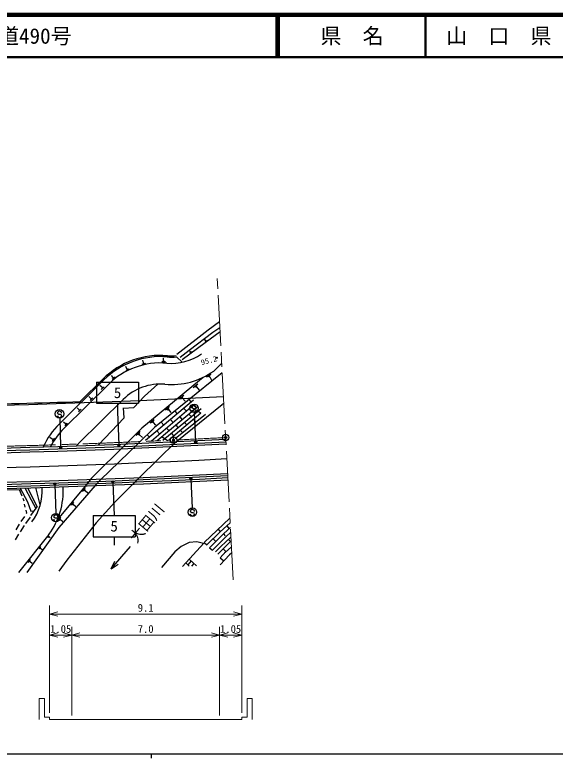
# Model space of a CAD drawing. Units: millimetres, scale not verified, with parts at other scales. Extents: x 40000 to 680000, y 20000 to 380000.
# Drawn here: x 235748 to 363711, y 204000 to 380000 of the extents above; entities that cross this region are included whole.
import ezdxf
from ezdxf.enums import TextEntityAlignment as Align

# ---------------------------------------------------------------- set-up
doc = ezdxf.new("R2010")
doc.units = ezdxf.units.MM
doc.header["$LTSCALE"] = 1000
doc.header["$PDMODE"] = 32
doc.header["$PDSIZE"] = 500
doc.linetypes.add('CHAIN', pattern=[18.5, 12, -1.5, 3.5, -1.5])
for name, color, linetype, lineweight in [('M-BGD', 7, 'Continuous', 25), ('M-BMK', 2, 'CHAIN', 13), ('M-BMK-SRVR', 3, 'Continuous', 25), ('M-STR-HTXT', 7, 'Continuous', 13), ('M-STR-STRC', 7, 'Continuous', 25), ('M-TTL', 2, 'Continuous', 140), ('M-TTL-BAND', 7, 'Continuous', 25), ('M-TTL-LINE', 7, 'Continuous', 50)]:
    doc.layers.add(name, color=color, linetype=linetype, lineweight=lineweight)
doc.layers.add('M-TTL-TXT', color=7, linetype='Continuous')
doc.styles.add('ＭＳ ゴシック', font='')
doc.styles.get('ＭＳ ゴシック').set_extended_font_data('MS Gothic')

msp = doc.modelspace()

# ---------------------------------------------------------------- linework, layer by layer
at = {"layer": 'M-BGD'}
for p, q in [((284345, 304947), (280852, 302359)), ((280970, 302849), (280688, 303230)), ((281363, 302887), (280819, 302483)), ((281187, 302841), (280915, 302639)), ((281004, 302874), (280936, 302823)), ((281079, 302845), (280943, 302744)), ((280852, 302359), (275372, 298288)), ((277336, 300175), (277053, 300556)), ((277729, 300214), (277185, 299810)), ((277553, 300168), (277281, 299966)), ((277370, 300201), (277302, 300150)), ((277444, 300171), (277308, 300071)), ((266701, 297441), (265835, 297232)), ((266464, 297476), (266031, 297371)), ((266205, 297596), (266058, 298203)), ((266334, 297536), (266118, 297484)), ((266259, 297609), (266151, 297583)), ((271444, 297819), (270527, 297811)), ((271214, 297909), (270756, 297905)), ((271099, 298000), (270870, 297998)), ((271041, 298091), (270926, 298090)), ((270983, 298091), (270978, 298733)), ((274021, 299028), (275366, 297728)), ((284741, 297443), (284709, 297421)), ((262801, 296142), (262002, 295749)), ((262283, 296185), (262008, 296745)), ((262562, 296124), (262162, 295927)), ((262423, 296154), (262223, 296056)), ((262333, 296210), (262233, 296161)), ((284709, 297421), (282837, 295632)), ((259001, 294110), (258612, 294598)), ((259517, 294179), (258820, 293623)), ((259287, 294110), (258938, 293832)), ((259045, 294145), (258958, 294075)), ((259144, 294110), (258970, 293971)), ((284428, 294929), (268828, 282259)), ((280331, 294168), (279459, 293456)), ((281157, 294301), (282241, 294930)), ((281491, 294350), (282033, 294664)), ((281689, 294320), (281960, 294477)), ((281820, 294251), (281955, 294330)), ((281888, 294290), (282328, 293531)), ((284856, 295244), (284428, 294929)), ((256847, 293572), (246272, 283103)), ((257902, 292506), (247327, 282037)), ((256636, 293785), (251252, 288455)), ((256356, 291823), (255913, 292271)), ((279459, 293456), (265820, 282155)), ((278009, 291771), (279059, 292641)), ((278358, 291883), (278883, 292318)), ((256866, 291948), (256227, 291314)), ((256396, 291863), (256317, 291783)), ((256643, 291853), (256323, 291537)), ((256500, 291838), (256340, 291680)), ((278577, 291887), (278839, 292104)), ((278729, 291836), (278860, 291945)), ((278795, 291891), (279403, 291156)), ((261420, 288953), (250845, 278484)), ((253721, 289170), (253277, 289617)), ((254230, 289294), (253591, 288661)), ((253761, 289209), (253681, 289130)), ((254007, 289200), (253687, 288883)), ((253864, 289185), (253704, 289027)), ((278029, 288738), (266699, 279216)), ((274715, 289142), (275733, 289984)), ((275054, 289251), (275563, 289672)), ((275266, 289254), (275520, 289465)), ((275413, 289205), (275541, 289311)), ((275477, 289258), (276067, 288545)), ((276987, 288886), (277520, 288310)), ((250964, 286481), (250521, 286929)), ((278078, 287589), (268094, 279071)), ((279149, 287292), (269490, 279134)), ((271399, 286405), (272389, 287225)), ((271728, 286511), (272224, 286921)), ((284855, 287666), (274118, 278942)), ((278078, 287589), (278702, 286914)), ((285242, 287939), (284807, 287627)), ((251474, 286606), (250835, 285972)), ((251004, 286520), (250924, 286441)), ((251251, 286511), (250931, 286195)), ((251108, 286496), (250948, 286338)), ((279891, 286709), (270792, 279192)), ((271934, 286514), (272182, 286719)), ((272078, 286467), (272202, 286569)), ((272140, 286518), (272714, 285825)), ((279808, 285688), (272178, 279254)), ((273642, 286169), (274223, 285540)), ((280876, 285380), (273705, 279580)), ((275742, 286815), (276413, 286168)), ((276974, 285455), (277580, 284800)), ((279266, 286192), (279808, 285688)), ((247705, 283152), (247269, 283547)), ((267811, 283392), (268773, 284189)), ((268131, 283495), (268612, 283894)), ((268331, 283498), (268572, 283698)), ((268471, 283452), (268591, 283552)), ((268531, 283502), (269089, 282828)), ((270401, 283536), (270995, 282826)), ((272621, 284193), (273272, 283488)), ((274796, 284789), (275405, 284130)), ((275937, 283443), (276490, 282890)), ((278034, 284192), (278621, 283556)), ((248174, 283294), (247609, 282672)), ((247740, 283191), (247669, 283113)), ((247970, 283195), (247688, 282884)), ((247837, 283173), (247696, 283018)), ((265820, 282155), (262074, 278413)), ((268828, 282259), (264956, 278533)), ((271649, 282104), (272296, 281503)), ((273889, 282849), (274465, 282227)), ((274977, 281614), (275509, 281039)), ((244617, 279522), (244057, 279892)), ((264502, 280389), (265466, 281352)), ((264839, 280533), (265321, 281015)), ((265056, 280557), (265297, 280798)), ((265212, 280521), (265333, 280641)), ((265273, 280581), (265946, 279907)), ((267096, 280592), (267638, 280005)), ((269377, 281467), (270050, 280740)), ((270607, 280077), (271866, 279240)), ((272820, 280868), (273377, 280265)), ((273187, 280105), (273282, 279551)), ((244650, 279572), (244584, 279472)), ((245121, 279763), (244593, 278964)), ((244763, 279569), (244631, 279369)), ((244909, 279616), (244645, 279216)), ((262074, 278413), (253925, 270274)), ((264956, 278533), (256024, 269936)), ((273552, 278482), (271175, 276325)), ((274118, 278942), (273552, 278482)), ((271175, 276325), (263674, 268871)), ((253925, 270274), (252397, 268434)), ((256024, 269936), (254788, 268521)), ((236766, 267637), (237398, 266072)), ((237029, 267942), (238733, 264718)), ((238124, 267973), (239634, 265148)), ((238707, 267990), (240992, 263534)), ((241766, 264015), (240726, 268049)), ((252397, 268434), (245832, 260527)), ((254788, 268521), (246136, 258624)), ((251732, 267142), (252485, 268048)), ((252011, 267294), (252387, 267747)), ((252196, 267332), (252384, 267558)), ((252333, 267313), (252427, 267426)), ((252380, 267370), (253015, 266843)), ((237623, 265580), (237862, 264898)), ((237915, 264140), (238091, 263453)), ((239634, 265148), (240686, 263089)), ((249022, 263880), (249698, 264693)), ((249272, 264015), (249610, 264422)), ((249438, 264050), (249607, 264253)), ((249562, 264033), (249646, 264135)), ((249604, 264084), (250173, 263611)), ((239568, 261461), (240992, 263534)), ((237993, 261223), (237185, 260024)), ((239341, 261064), (238303, 259530)), ((246040, 260286), (246659, 261032)), ((246269, 260411), (246579, 260784)), ((246421, 260442), (246576, 260628)), ((246534, 260427), (246612, 260520)), ((286671, 260842), (280590, 255059)), ((236782, 259424), (235983, 258097)), ((237949, 259124), (237037, 257600)), ((246573, 260473), (247095, 260040)), ((286732, 259689), (284387, 257611)), ((285921, 258970), (286510, 258333)), ((236634, 257000), (235835, 255673)), ((243810, 256981), (236571, 247954)), ((246136, 258624), (238604, 247978)), ((284387, 257611), (281253, 254484)), ((285257, 257221), (281868, 253833)), ((283927, 258232), (284387, 257611)), ((286790, 258582), (285257, 257221)), ((285257, 257221), (285507, 256615)), ((286851, 257427), (285781, 256481)), ((243583, 256274), (243890, 256659)), ((243698, 256340), (243852, 256532)), ((243775, 256357), (243852, 256453)), ((243833, 256350), (243871, 256398)), ((243852, 256374), (244121, 256160)), ((285781, 256481), (282528, 253261)), ((282734, 255962), (283366, 255330)), ((286839, 255319), (283835, 252306)), ((286910, 256307), (284533, 254147)), ((286355, 255803), (286839, 255319)), ((286957, 255423), (286839, 255319)), ((241469, 253598), (241890, 254126)), ((241628, 253688), (241838, 253951)), ((241733, 253711), (241838, 253843)), ((241812, 253702), (241865, 253768)), ((241838, 253735), (242208, 253441)), ((258538, 248807), (263152, 254083)), ((280469, 254903), (275442, 249381)), ((280590, 255059), (281253, 254484)), ((281868, 253833), (282528, 253261)), ((284533, 254147), (283288, 252840)), ((285113, 253588), (285754, 252927)), ((287030, 254034), (285561, 252718)), ((286602, 252169), (284357, 249808)), ((285754, 252927), (284360, 251416)), ((287104, 252638), (286602, 252169)), ((238892, 250350), (239434, 251030)), ((239095, 250466), (239366, 250806)), ((239231, 250497), (239366, 250667)), ((239333, 250485), (239400, 250570)), ((239366, 250528), (239842, 250148)), ((258538, 248807), (259417, 250602)), ((276226, 250242), (277065, 249459)), ((277504, 250707), (276707, 249793)), ((277042, 251138), (278753, 249540)), ((278127, 250125), (277568, 249483)), ((284360, 251416), (285216, 250712)), ((258538, 248807), (260200, 249917)), ((278684, 249604), (278623, 249534))]:
    msp.add_line(p, q, dxfattribs=at)
for points in [[(274142, 299644), (281505, 305432), (284216, 307394)], [(274899, 298963), (276999, 300632), (282642, 304889), (284290, 305976)], [(261505, 286905), (263892, 287004), (266443, 289719), (269602, 292555)], [(255583, 278158), (261602, 284565), (261504, 286916)], [(263674, 268871), (259406, 264630), (255041, 259688), (248056, 250877), (246195, 248255)], [(238733, 264718), (239524, 262451), (240313, 262546)], [(238334, 262708), (238505, 262036), (238396, 261823)], [(280432, 254863), (278855, 255209), (277020, 255042), (275175, 254113), (273609, 252834), (270518, 249145)]]:
    msp.add_lwpolyline(points, dxfattribs=at)
for radius in [125, 62.5]:
    msp.add_circle((283586, 298803), radius, dxfattribs=at)
for centre, radius, start, end in [((270214, 280070), 19300, 85.07861, 134.71087), ((272788, 309959), 12500, 265.07861, 305.0474), ((272788, 309959), 10700, 265.07861, 276.43437), ((270214, 280070), 19000, 85.07861, 134.71087), ((270214, 280070), 17500, 85.07861, 134.71087), ((272788, 309959), 11000, 265.07861, 276.43437), ((272788, 309959), 17500, 265.07861, 305.0474), ((270214, 280070), 12500, 85.07861, 134.71087), ((180321, 2277141), 1990250, 266.93569, 273.01928), ((180321, 2277141), 1989950, 270.37361, 272.04271), ((259639, 269600), 19000, 134.71087, 154.7451), ((259639, 269600), 17500, 134.71087, 152.20682), ((180321, 2277141), 2001500, 266.93591, 273.01928), ((180321, 2277141), 2001000, 266.93587, 273.01928), ((180313, 2277141), 2000400, 266.93609, 273.01948), ((259639, 269600), 12500, 134.71087, 137.98021), ((180321, 2277141), 2005000, 266.93598, 273.01928), ((180321, 2277141), 2008500, 266.93605, 273.01928), ((180313, 2277141), 2010000, 266.9363, 273.01948), ((180313, 2277141), 2009500, 266.93629, 273.01948), ((180321, 2277141), 2009000, 266.93606, 273.01928), ((180313, 2277141), 2010300, 268.35785, 271.62083), ((229722, 267363), 12500, 323.61296, 3.35309), ((229722, 267363), 17500, 323.61296, 2.91949)]:
    msp.add_arc(centre, radius, start, end, dxfattribs=at)
at = {"layer": 'M-BMK'}
msp.add_line((287443, 246197), (283680, 317554), dxfattribs=at)
for start, end in [(272.68693, 273.01928), (271.51953, 272.09249), (272.09249, 272.64396)]:
    msp.add_arc((180322, 2277141), 2000000, start, end, dxfattribs=at)
at = {"layer": 'M-BMK-SRVR'}
for centre in [(273330, 279305), (285666, 279917)]:
    msp.add_circle(centre, 750, dxfattribs=at)
for p in [(285666, 279917), (273330, 279305)]:
    msp.add_point(p, dxfattribs=at)
at = {"layer": 'M-STR-HTXT'}
for p, q in [((243982, 214724), (243982, 240124)), ((289482, 214724), (289482, 240124)), ((245914, 238641), (243982, 238124)), ((243982, 238124), (289482, 238124)), ((243982, 238124), (245914, 237606)), ((289482, 238124), (287550, 238641)), ((287550, 237606), (289482, 238124)), ((249232, 214124), (249232, 235124)), ((284232, 214124), (284232, 235124)), ((245914, 233641), (243982, 233124)), ((243982, 233124), (249232, 233124)), ((243982, 233124), (245914, 232606)), ((249232, 233124), (247300, 233641)), ((247300, 232606), (249232, 233124)), ((251164, 233641), (249232, 233124)), ((249232, 233124), (284232, 233124)), ((249232, 233124), (251164, 232606)), ((284232, 233124), (282300, 233641)), ((282300, 232606), (284232, 233124)), ((286164, 233641), (284232, 233124)), ((284232, 233124), (289482, 233124)), ((284232, 233124), (286164, 232606)), ((289482, 233124), (287550, 233641)), ((287550, 232606), (289482, 233124)), ((242732, 218124), (241482, 218124)), ((241482, 213124), (241482, 218124)), ((242732, 213724), (242732, 218124)), ((290732, 213724), (290732, 218124)), ((290732, 218124), (291982, 218124)), ((291982, 213124), (291982, 218124)), ((243982, 213724), (242732, 213724)), ((243982, 213124), (243982, 213724)), ((243982, 213124), (289482, 213124)), ((289482, 213124), (289482, 213724)), ((289482, 213724), (290732, 213724))]:
    msp.add_line(p, q, dxfattribs=at)
at = {"layer": 'M-STR-STRC'}
for p, q in [((255070, 293038), (265070, 293038)), ((255070, 293038), (255070, 288038)), ((265070, 293038), (265070, 288038)), ((255070, 288038), (265070, 288038)), ((260070, 288038), (260070, 286038)), ((277786, 286857), (277686, 286975)), ((245930, 285546), (245830, 285664)), ((246175, 285406), (245930, 285546)), ((246475, 285404), (246175, 285406)), ((246721, 285292), (246475, 285404)), ((246826, 285156), (246721, 285292)), ((260070, 286038), (260384, 278194)), ((278031, 286717), (277786, 286857)), ((278331, 286715), (278031, 286717)), ((278234, 285847), (278571, 279005)), ((278576, 286603), (278331, 286715)), ((278682, 286467), (278576, 286603)), ((246362, 284535), (246589, 277689)), ((258957, 269280), (259264, 261436)), ((277426, 270089), (277757, 263247)), ((245202, 268789), (245423, 261942)), ((277406, 262259), (277306, 262377)), ((277651, 262120), (277406, 262259)), ((245055, 260954), (244956, 261072)), ((245300, 260814), (245055, 260954)), ((245601, 260812), (245300, 260814)), ((245846, 260700), (245601, 260812)), ((245952, 260564), (245846, 260700)), ((254264, 261436), (264264, 261436)), ((254264, 261436), (254264, 256436)), ((264264, 261436), (264264, 256436)), ((277951, 262117), (277651, 262120)), ((278196, 262005), (277951, 262117)), ((278302, 261869), (278196, 262005)), ((254264, 256436), (264264, 256436)), ((259264, 256436), (259264, 254436))]:
    msp.add_line(p, q, dxfattribs=at)
for centre, radius in [((278185, 286846), 1000), ((246329, 285535), 1000), ((260390, 278044), 150), ((260390, 278044), 120), ((260390, 278044), 90), ((260390, 278044), 60), ((278578, 278855), 150), ((278578, 278855), 120), ((278578, 278855), 90), ((278578, 278855), 60), ((278578, 278855), 30), ((246594, 277539), 150), ((246594, 277539), 120), ((246594, 277539), 90), ((246594, 277539), 60), ((246594, 277539), 30), ((260390, 278044), 30), ((258951, 269430), 150), ((258951, 269430), 120), ((258951, 269430), 90), ((258951, 269430), 60), ((258951, 269430), 30), ((277419, 270239), 150), ((277419, 270239), 120), ((277419, 270239), 90), ((277419, 270239), 60), ((277419, 270239), 30), ((245197, 268939), 150), ((245197, 268939), 120), ((245197, 268939), 90), ((245197, 268939), 60), ((245197, 268939), 30), ((277805, 262248), 1000), ((245455, 260943), 1000)]:
    msp.add_circle(centre, radius, dxfattribs=at)
for centre, start, end in [((278186, 286971), 359.55488, 179.55488), ((246326, 285160), 179.55488, 359.55488), ((246330, 285660), 359.55488, 179.55488), ((278182, 286471), 179.55488, 359.55488), ((277806, 262373), 359.55488, 179.55488), ((245452, 260568), 179.55488, 359.55488), ((245456, 261068), 359.55488, 179.55488), ((277802, 261873), 179.55488, 359.55488)]:
    msp.add_arc(centre, 500, start, end, dxfattribs=at)
for p in [(260390, 278044), (278578, 278855), (246594, 277539), (258951, 269430), (277419, 270239), (245197, 268939)]:
    msp.add_point(p, dxfattribs=at)
at = {"layer": 'M-TTL'}
msp.add_line((680000, 380000), (40000, 380000), dxfattribs=at)
at = {"layer": 'M-TTL-BAND'}
for p, q in [((40000, 205000), (579000, 205000)), ((268000, 205000), (268000, 204000))]:
    msp.add_line(p, q, dxfattribs=at)
at = {"layer": 'M-TTL-LINE'}
for p, q in [((297750, 380000), (297750, 370000)), ((298250, 380000), (298250, 370000)), ((333000, 380000), (333000, 370000)), ((40000, 370000), (680000, 370000))]:
    msp.add_line(p, q, dxfattribs=at)

# ---------------------------------------------------------------- texts
at = {"layer": 'M-BGD', "style": 'ＭＳ ゴシック'}
msp.add_text('95.2', height=1320, rotation=15.197, dxfattribs=at).set_placement((279629, 298278), align=Align.TOP_LEFT)
msp.add_text('大田川', height=2566, rotation=50.206, dxfattribs=at).set_placement((268510, 258333), align=Align.BOTTOM_CENTER)
at = {"layer": 'M-STR-HTXT', "style": 'ＭＳ ゴシック'}
for s, p in [('9.1', (266732, 238124)), ('1.05', (246607, 233124)), ('7.0', (266732, 233124)), ('1.05', (286857, 233124))]:
    msp.add_text(s, height=1833, dxfattribs=at).set_placement(p, align=Align.BOTTOM_CENTER)
at = {"layer": 'M-STR-STRC', "style": 'ＭＳ ゴシック'}
for p in [(260070, 290538), (259264, 258936)]:
    msp.add_text('5', height=2566, dxfattribs=at).set_placement(p, align=Align.MIDDLE_CENTER)
at = {"layer": 'M-TTL-TXT', "style": 'ＭＳ ゴシック'}
msp.add_text('一般国道490号', height=3666, dxfattribs=at).set_placement((216734, 375000), align=Align.MIDDLE_LEFT)
for s, p in [('県\u3000名', (315625, 375000)), ('山\u3000口\u3000県', (350375, 375000))]:
    msp.add_text(s, height=3666, dxfattribs=at).set_placement(p, align=Align.MIDDLE_CENTER)

doc.saveas('drawing.dxf')
